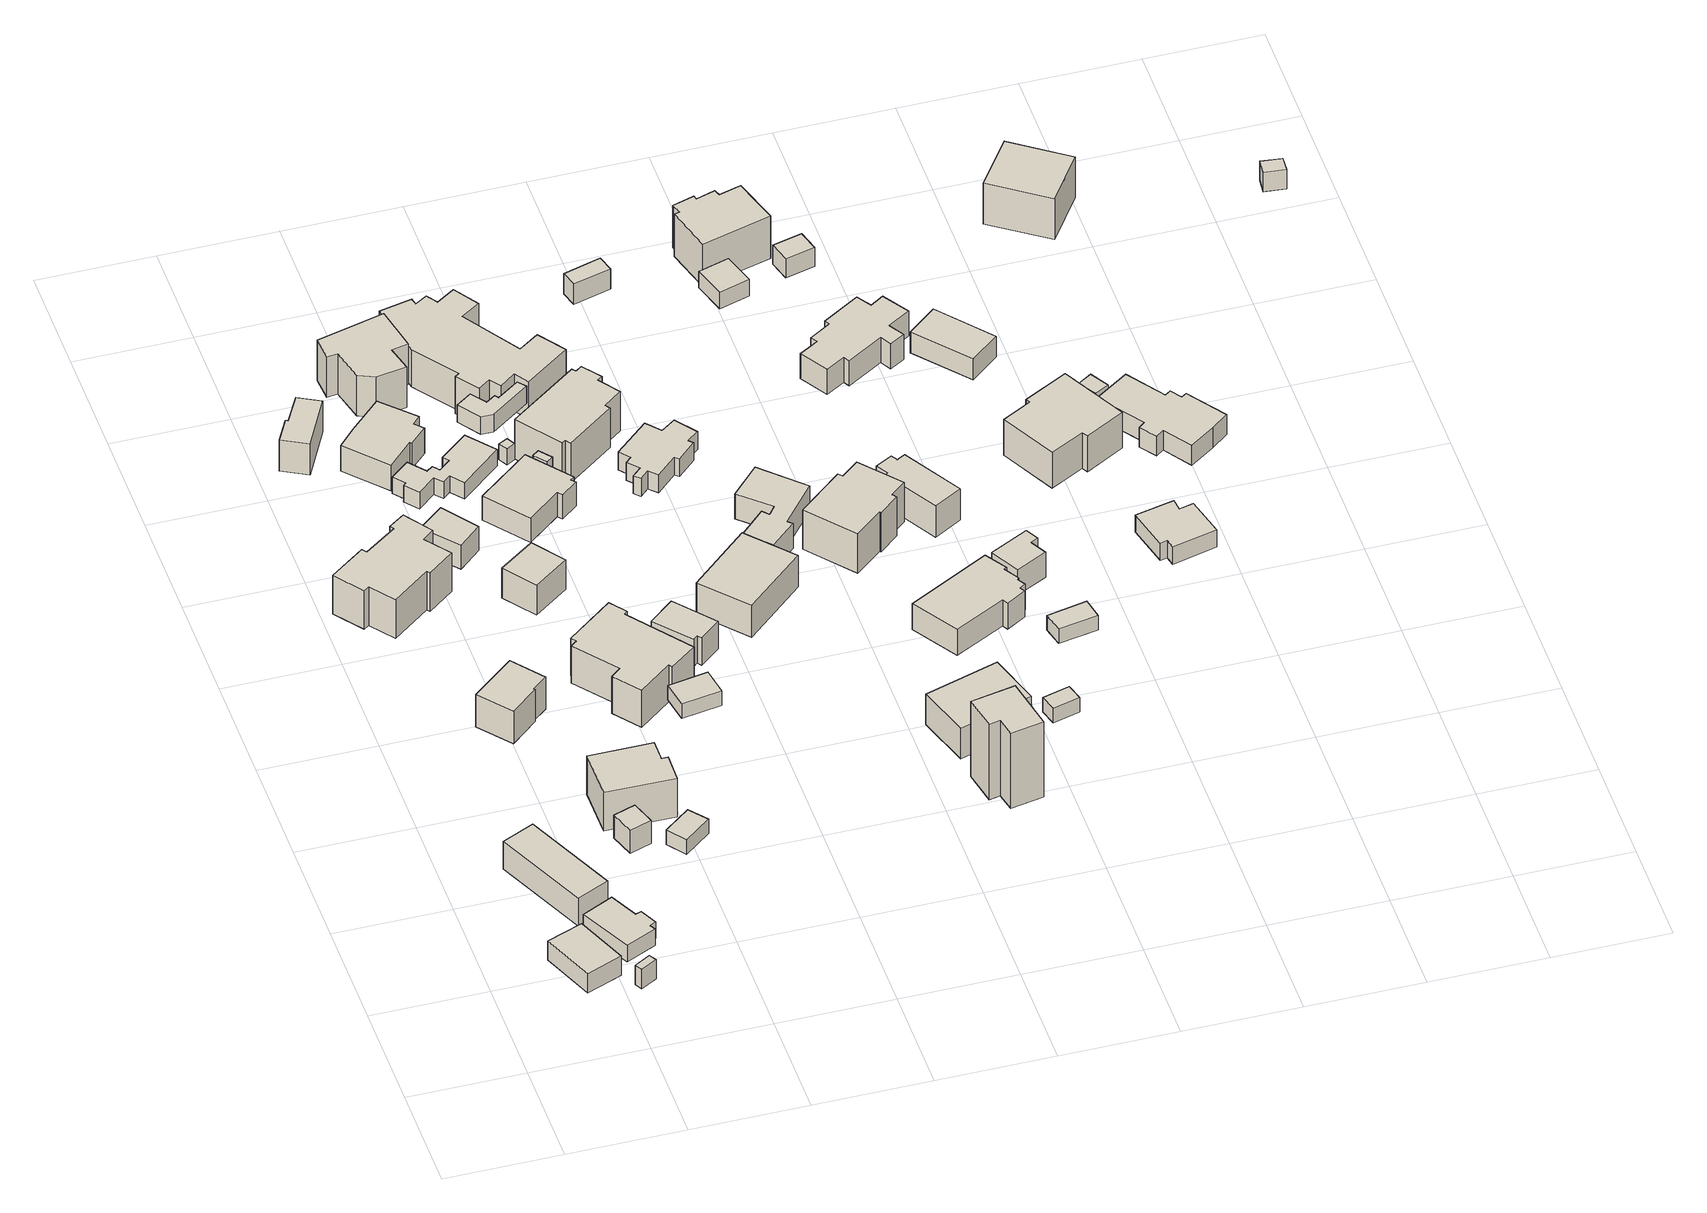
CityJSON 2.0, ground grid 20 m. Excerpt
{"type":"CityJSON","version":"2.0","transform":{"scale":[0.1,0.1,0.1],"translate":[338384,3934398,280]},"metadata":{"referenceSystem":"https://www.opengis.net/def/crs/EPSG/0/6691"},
"CityObjects":{
"building1":{"type":"Building","attributes":{"usage":"411","measuredHeight":9.8,"storeysAboveGround":1,"BuildingIDAttribute.prefecture":"14","BuildingIDAttribute.city":"14151","BuildingDetailAttribute.totalFloorArea":52.89,"BuildingDetailAttribute.buildingFootprintArea":52.89,"BuildingDetailAttribute.buildingStructureType":"601","BuildingDetailAttribute.buildingStructureOrgType":"1","BuildingDetailAttribute.orgUsage":"10","BuildingDetailAttribute.surveyYear":2015,"BuildingLandSlideRiskAttribute.description":"1","BuildingLandSlideRiskAttribute.areaType":"1"},"geometry":[{"type":"Solid","lod":"1","boundaries":[[[[0,1,2,3]],[[2,4,5,3]],[[1,6,4,2]],[[0,7,6,1]],[[3,5,7,0]],[[4,6,7,5]]]]}]},
"building2":{"type":"Building","attributes":{"measuredHeight":11.6,"BuildingIDAttribute.prefecture":"14","BuildingIDAttribute.city":"14151","BuildingDetailAttribute.surveyYear":2015,"BuildingLandSlideRiskAttribute.description":"1","BuildingLandSlideRiskAttribute.areaType":"1"},"geometry":[{"type":"Solid","lod":"1","boundaries":[[[[8,9,10,11]],[[10,12,13,11]],[[9,14,12,10]],[[8,15,14,9]],[[11,13,15,8]],[[12,14,15,13]]]]}]},
"building3":{"type":"Building","attributes":{"usage":"411","measuredHeight":7,"storeysAboveGround":1,"BuildingIDAttribute.prefecture":"14","BuildingIDAttribute.city":"14151","BuildingDetailAttribute.totalFloorArea":91.75,"BuildingDetailAttribute.buildingFootprintArea":91.75,"BuildingDetailAttribute.buildingStructureType":"601","BuildingDetailAttribute.buildingStructureOrgType":"1","BuildingDetailAttribute.orgUsage":"10","BuildingDetailAttribute.surveyYear":2015,"BuildingLandSlideRiskAttribute.description":"1","BuildingLandSlideRiskAttribute.areaType":"1"},"geometry":[{"type":"Solid","lod":"1","boundaries":[[[[16,17,18,19]],[[18,20,21,19]],[[17,22,20,18]],[[16,23,22,17]],[[19,21,23,16]],[[20,22,23,21]]]]}]},
"building4":{"type":"Building","attributes":{"usage":"411","measuredHeight":4.5,"storeysAboveGround":1,"BuildingIDAttribute.prefecture":"14","BuildingIDAttribute.city":"14151","BuildingDetailAttribute.totalFloorArea":53.56,"BuildingDetailAttribute.buildingFootprintArea":53.56,"BuildingDetailAttribute.buildingStructureType":"601","BuildingDetailAttribute.buildingStructureOrgType":"1","BuildingDetailAttribute.orgUsage":"10","BuildingDetailAttribute.surveyYear":2015,"BuildingLandSlideRiskAttribute.description":"1","BuildingLandSlideRiskAttribute.areaType":"1"},"geometry":[{"type":"Solid","lod":"1","boundaries":[[[[24,25,26,27,28,29,30,31]],[[30,32,33,31]],[[29,34,32,30]],[[28,35,34,29]],[[27,36,35,28]],[[26,37,36,27]],[[25,38,37,26]],[[24,39,38,25]],[[31,33,39,24]],[[32,34,35,36,37,38,39,33]]]]}]},
"building5":{"type":"Building","attributes":{"usage":"411","measuredHeight":5,"storeysAboveGround":2,"BuildingIDAttribute.prefecture":"14","BuildingIDAttribute.city":"14151","BuildingDetailAttribute.totalFloorArea":24.73,"BuildingDetailAttribute.buildingFootprintArea":12.37,"BuildingDetailAttribute.buildingStructureType":"601","BuildingDetailAttribute.buildingStructureOrgType":"1","BuildingDetailAttribute.orgUsage":"10","BuildingDetailAttribute.surveyYear":2015,"BuildingLandSlideRiskAttribute.description":"1","BuildingLandSlideRiskAttribute.areaType":"1"},"geometry":[{"type":"Solid","lod":"1","boundaries":[[[[40,41,42,43]],[[42,44,45,43]],[[41,46,44,42]],[[40,47,46,41]],[[43,45,47,40]],[[44,46,47,45]]]]}]},
"building6":{"type":"Building","attributes":{"usage":"411","measuredHeight":7.1,"storeysAboveGround":1,"BuildingIDAttribute.prefecture":"14","BuildingIDAttribute.city":"14151","BuildingDetailAttribute.totalFloorArea":52.88,"BuildingDetailAttribute.buildingFootprintArea":52.88,"BuildingDetailAttribute.buildingStructureType":"601","BuildingDetailAttribute.buildingStructureOrgType":"1","BuildingDetailAttribute.orgUsage":"10","BuildingDetailAttribute.surveyYear":2015,"BuildingLandSlideRiskAttribute.description":"1","BuildingLandSlideRiskAttribute.areaType":"1"},"geometry":[{"type":"Solid","lod":"1","boundaries":[[[[48,49,50,51,52,53]],[[52,54,55,53]],[[51,56,54,52]],[[50,57,56,51]],[[49,58,57,50]],[[48,59,58,49]],[[53,55,59,48]],[[54,56,57,58,59,55]]]]}]},
"building7":{"type":"Building","attributes":{"usage":"411","measuredHeight":8.8,"storeysAboveGround":2,"BuildingIDAttribute.prefecture":"14","BuildingIDAttribute.city":"14151","BuildingDetailAttribute.totalFloorArea":145.72,"BuildingDetailAttribute.buildingFootprintArea":72.86,"BuildingDetailAttribute.buildingStructureType":"601","BuildingDetailAttribute.buildingStructureOrgType":"1","BuildingDetailAttribute.orgUsage":"10","BuildingDetailAttribute.surveyYear":2015,"BuildingLandSlideRiskAttribute.description":"1","BuildingLandSlideRiskAttribute.areaType":"1"},"geometry":[{"type":"Solid","lod":"1","boundaries":[[[[60,61,62,63,64,65]],[[64,66,67,65]],[[63,68,66,64]],[[62,69,68,63]],[[61,70,69,62]],[[60,71,70,61]],[[65,67,71,60]],[[66,68,69,70,71,67]]]]}]},
"building8":{"type":"Building","attributes":{"usage":"411","measuredHeight":10.1,"storeysAboveGround":2,"BuildingIDAttribute.prefecture":"14","BuildingIDAttribute.city":"14151","BuildingDetailAttribute.totalFloorArea":248.59,"BuildingDetailAttribute.buildingFootprintArea":124.3,"BuildingDetailAttribute.buildingStructureType":"601","BuildingDetailAttribute.buildingStructureOrgType":"1","BuildingDetailAttribute.orgUsage":"10","BuildingDetailAttribute.surveyYear":2015,"BuildingLandSlideRiskAttribute.description":"1","BuildingLandSlideRiskAttribute.areaType":"1"},"geometry":[{"type":"Solid","lod":"1","boundaries":[[[[72,73,74,75,76,77,78,79,80,81,82,83,84,85]],[[84,86,87,85]],[[83,88,86,84]],[[82,89,88,83]],[[81,90,89,82]],[[80,91,90,81]],[[79,92,91,80]],[[78,93,92,79]],[[77,94,93,78]],[[76,95,94,77]],[[75,96,95,76]],[[74,97,96,75]],[[73,98,97,74]],[[72,99,98,73]],[[85,87,99,72]],[[86,88,89,90,91,92,93,94,95,96,97,98,99,87]]]]}]},
"building9":{"type":"Building","attributes":{"BuildingIDAttribute.prefecture":"14","BuildingIDAttribute.city":"14151","BuildingDetailAttribute.surveyYear":2015,"BuildingLandSlideRiskAttribute.description":"1","BuildingLandSlideRiskAttribute.areaType":"1"},"geometry":[{"type":"Solid","lod":"1","boundaries":[[[[100,101,102,103]],[[102,104,105,103]],[[101,106,104,102]],[[100,107,106,101]],[[103,105,107,100]],[[104,106,107,105]]]]}]},
"building10":{"type":"Building","attributes":{"usage":"411","measuredHeight":7.1,"storeysAboveGround":2,"BuildingIDAttribute.prefecture":"14","BuildingIDAttribute.city":"14151","BuildingDetailAttribute.totalFloorArea":79.26,"BuildingDetailAttribute.buildingFootprintArea":39.63,"BuildingDetailAttribute.buildingStructureType":"601","BuildingDetailAttribute.buildingStructureOrgType":"1","BuildingDetailAttribute.orgUsage":"10","BuildingDetailAttribute.surveyYear":2015,"BuildingRiverFloodingRiskAttribute.description":"4","BuildingRiverFloodingRiskAttribute.rankOrg":"1","BuildingRiverFloodingRiskAttribute.depth":0.336,"BuildingRiverFloodingRiskAttribute.adminType":"2","BuildingRiverFloodingRiskAttribute.scale":"2","BuildingLandSlideRiskAttribute.description":"1","BuildingLandSlideRiskAttribute.areaType":"1"},"geometry":[{"type":"Solid","lod":"1","boundaries":[[[[108,109,110,111,112,113]],[[112,114,115,113]],[[111,116,114,112]],[[110,117,116,111]],[[109,118,117,110]],[[108,119,118,109]],[[113,115,119,108]],[[114,116,117,118,119,115]]]]}]},
"building11":{"type":"Building","attributes":{"usage":"411","measuredHeight":5.6,"storeysAboveGround":1,"BuildingIDAttribute.prefecture":"14","BuildingIDAttribute.city":"14151","BuildingDetailAttribute.totalFloorArea":32.86,"BuildingDetailAttribute.buildingFootprintArea":32.86,"BuildingDetailAttribute.buildingStructureType":"601","BuildingDetailAttribute.buildingStructureOrgType":"1","BuildingDetailAttribute.orgUsage":"10","BuildingDetailAttribute.surveyYear":2015,"BuildingLandSlideRiskAttribute.description":"1","BuildingLandSlideRiskAttribute.areaType":"1"},"geometry":[{"type":"Solid","lod":"1","boundaries":[[[[120,121,122,123]],[[122,124,125,123]],[[121,126,124,122]],[[120,127,126,121]],[[123,125,127,120]],[[124,126,127,125]]]]}]},
"building12":{"type":"Building","attributes":{"usage":"411","measuredHeight":6.5,"storeysAboveGround":1,"BuildingIDAttribute.prefecture":"14","BuildingIDAttribute.city":"14151","BuildingDetailAttribute.totalFloorArea":87.37,"BuildingDetailAttribute.buildingFootprintArea":87.37,"BuildingDetailAttribute.buildingStructureType":"601","BuildingDetailAttribute.buildingStructureOrgType":"1","BuildingDetailAttribute.orgUsage":"10","BuildingDetailAttribute.surveyYear":2015,"BuildingLandSlideRiskAttribute.description":"1","BuildingLandSlideRiskAttribute.areaType":"1"},"geometry":[{"type":"Solid","lod":"1","boundaries":[[[[128,129,130,131,132,133,134,135,136]],[[135,137,138,136]],[[134,139,137,135]],[[133,140,139,134]],[[132,141,140,133]],[[131,142,141,132]],[[130,143,142,131]],[[129,144,143,130]],[[128,145,144,129]],[[136,138,145,128]],[[137,139,140,141,142,143,144,145,138]]]]}]},
"building13":{"type":"Building","attributes":{"usage":"411","measuredHeight":6.9,"storeysAboveGround":1,"BuildingIDAttribute.prefecture":"14","BuildingIDAttribute.city":"14151","BuildingDetailAttribute.totalFloorArea":47.45,"BuildingDetailAttribute.buildingFootprintArea":47.45,"BuildingDetailAttribute.buildingStructureType":"601","BuildingDetailAttribute.buildingStructureOrgType":"1","BuildingDetailAttribute.orgUsage":"10","BuildingDetailAttribute.surveyYear":2015,"BuildingLandSlideRiskAttribute.description":"1","BuildingLandSlideRiskAttribute.areaType":"1"},"geometry":[{"type":"Solid","lod":"1","boundaries":[[[[146,147,148,149]],[[148,150,151,149]],[[147,152,150,148]],[[146,153,152,147]],[[149,151,153,146]],[[150,152,153,151]]]]}]},
"building14":{"type":"Building","attributes":{"usage":"411","measuredHeight":10.5,"storeysAboveGround":2,"BuildingIDAttribute.prefecture":"14","BuildingIDAttribute.city":"14151","BuildingDetailAttribute.totalFloorArea":322.92,"BuildingDetailAttribute.buildingFootprintArea":161.46,"BuildingDetailAttribute.buildingStructureType":"601","BuildingDetailAttribute.buildingStructureOrgType":"1","BuildingDetailAttribute.orgUsage":"10","BuildingDetailAttribute.surveyYear":2015,"BuildingLandSlideRiskAttribute.description":"1","BuildingLandSlideRiskAttribute.areaType":"1"},"geometry":[{"type":"Solid","lod":"1","boundaries":[[[[154,155,156,157,158,159,160,161,162,163,164,165]],[[164,166,167,165]],[[163,168,166,164]],[[162,169,168,163]],[[161,170,169,162]],[[160,171,170,161]],[[159,172,171,160]],[[158,173,172,159]],[[157,174,173,158]],[[156,175,174,157]],[[155,176,175,156]],[[154,177,176,155]],[[165,167,177,154]],[[166,168,169,170,171,172,173,174,175,176,177,167]]]]}]},
"building15":{"type":"Building","attributes":{"usage":"411","measuredHeight":4,"storeysAboveGround":1,"BuildingIDAttribute.prefecture":"14","BuildingIDAttribute.city":"14151","BuildingDetailAttribute.totalFloorArea":69.91,"BuildingDetailAttribute.buildingFootprintArea":69.91,"BuildingDetailAttribute.buildingStructureType":"601","BuildingDetailAttribute.buildingStructureOrgType":"1","BuildingDetailAttribute.orgUsage":"10","BuildingDetailAttribute.surveyYear":2015,"BuildingLandSlideRiskAttribute.description":"1","BuildingLandSlideRiskAttribute.areaType":"1"},"geometry":[{"type":"Solid","lod":"1","boundaries":[[[[178,179,180,181,182,183,184,185,186,187,188,189,190,191,192,193]],[[192,194,195,193]],[[191,196,194,192]],[[190,197,196,191]],[[189,198,197,190]],[[188,199,198,189]],[[187,200,199,188]],[[186,201,200,187]],[[185,202,201,186]],[[184,203,202,185]],[[183,204,203,184]],[[182,205,204,183]],[[181,206,205,182]],[[180,207,206,181]],[[179,208,207,180]],[[178,209,208,179]],[[193,195,209,178]],[[194,196,197,198,199,200,201,202,203,204,205,206,207,208,209,195]]]]}]},
"building16":{"type":"Building","attributes":{"usage":"411","storeysAboveGround":1,"BuildingIDAttribute.prefecture":"14","BuildingIDAttribute.city":"14151","BuildingDetailAttribute.totalFloorArea":27.61,"BuildingDetailAttribute.buildingFootprintArea":27.61,"BuildingDetailAttribute.buildingStructureType":"601","BuildingDetailAttribute.buildingStructureOrgType":"1","BuildingDetailAttribute.orgUsage":"10","BuildingDetailAttribute.surveyYear":2015,"BuildingLandSlideRiskAttribute.description":"1","BuildingLandSlideRiskAttribute.areaType":"1"},"geometry":[{"type":"Solid","lod":"1","boundaries":[[[[210,211,212,213]],[[212,214,215,213]],[[211,216,214,212]],[[210,217,216,211]],[[213,215,217,210]],[[214,216,217,215]]]]}]},
"building17":{"type":"Building","attributes":{"usage":"441","measuredHeight":10.2,"storeysAboveGround":2,"BuildingIDAttribute.prefecture":"14","BuildingIDAttribute.city":"14151","BuildingDetailAttribute.totalFloorArea":175.75,"BuildingDetailAttribute.buildingFootprintArea":87.88,"BuildingDetailAttribute.buildingStructureType":"610","BuildingDetailAttribute.buildingStructureOrgType":"2","BuildingDetailAttribute.orgUsage":"180","BuildingDetailAttribute.surveyYear":2015,"BuildingLandSlideRiskAttribute.description":"1","BuildingLandSlideRiskAttribute.areaType":"1"},"geometry":[{"type":"Solid","lod":"1","boundaries":[[[[218,219,220,221,222,223,224,225,226]],[[225,227,228,226]],[[224,229,227,225]],[[223,230,229,224]],[[222,231,230,223]],[[221,232,231,222]],[[220,233,232,221]],[[219,234,233,220]],[[218,235,234,219]],[[226,228,235,218]],[[227,229,230,231,232,233,234,235,228]]]]}]},
"building18":{"type":"Building","attributes":{"usage":"411","measuredHeight":6.5,"storeysAboveGround":1,"BuildingIDAttribute.prefecture":"14","BuildingIDAttribute.city":"14151","BuildingDetailAttribute.totalFloorArea":39.22,"BuildingDetailAttribute.buildingFootprintArea":39.22,"BuildingDetailAttribute.buildingStructureType":"601","BuildingDetailAttribute.buildingStructureOrgType":"1","BuildingDetailAttribute.orgUsage":"10","BuildingDetailAttribute.surveyYear":2015,"BuildingLandSlideRiskAttribute.description":"1","BuildingLandSlideRiskAttribute.areaType":"1"},"geometry":[{"type":"Solid","lod":"1","boundaries":[[[[236,237,238,239,240,241]],[[240,242,243,241]],[[239,244,242,240]],[[238,245,244,239]],[[237,246,245,238]],[[236,247,246,237]],[[241,243,247,236]],[[242,244,245,246,247,243]]]]}]},
"building19":{"type":"Building","attributes":{"usage":"411","measuredHeight":6,"storeysAboveGround":1,"BuildingIDAttribute.prefecture":"14","BuildingIDAttribute.city":"14151","BuildingDetailAttribute.totalFloorArea":94.59,"BuildingDetailAttribute.buildingFootprintArea":94.59,"BuildingDetailAttribute.buildingStructureType":"601","BuildingDetailAttribute.buildingStructureOrgType":"1","BuildingDetailAttribute.orgUsage":"10","BuildingDetailAttribute.surveyYear":2015,"BuildingLandSlideRiskAttribute.description":"1","BuildingLandSlideRiskAttribute.areaType":"1"},"geometry":[{"type":"Solid","lod":"1","boundaries":[[[[248,249,250,251,252,253,254,255]],[[254,256,257,255]],[[253,258,256,254]],[[252,259,258,253]],[[251,260,259,252]],[[250,261,260,251]],[[249,262,261,250]],[[248,263,262,249]],[[255,257,263,248]],[[256,258,259,260,261,262,263,257]]]]}]},
"building20":{"type":"Building","attributes":{"measuredHeight":3.9,"BuildingIDAttribute.prefecture":"14","BuildingIDAttribute.city":"14151","BuildingDetailAttribute.surveyYear":2015,"BuildingLandSlideRiskAttribute.description":"1","BuildingLandSlideRiskAttribute.areaType":"1"},"geometry":[{"type":"Solid","lod":"1","boundaries":[[[[264,265,266,267]],[[266,268,269,267]],[[265,270,268,266]],[[264,271,270,265]],[[267,269,271,264]],[[268,270,271,269]]]]}]},
"building21":{"type":"Building","attributes":{"measuredHeight":4.4,"BuildingIDAttribute.prefecture":"14","BuildingIDAttribute.city":"14151","BuildingDetailAttribute.surveyYear":2015,"BuildingLandSlideRiskAttribute.description":"1","BuildingLandSlideRiskAttribute.areaType":"1"},"geometry":[{"type":"Solid","lod":"1","boundaries":[[[[272,273,274,275]],[[274,276,277,275]],[[273,278,276,274]],[[272,279,278,273]],[[275,277,279,272]],[[276,278,279,277]]]]}]},
"building22":{"type":"Building","attributes":{"measuredHeight":3.8,"BuildingIDAttribute.prefecture":"14","BuildingIDAttribute.city":"14151","BuildingDetailAttribute.surveyYear":2015,"BuildingLandSlideRiskAttribute.description":"1","BuildingLandSlideRiskAttribute.areaType":"1"},"geometry":[{"type":"Solid","lod":"1","boundaries":[[[[280,281,282,283,284,285,286,287,288]],[[287,289,290,288]],[[286,291,289,287]],[[285,292,291,286]],[[284,293,292,285]],[[283,294,293,284]],[[282,295,294,283]],[[281,296,295,282]],[[280,297,296,281]],[[288,290,297,280]],[[289,291,292,293,294,295,296,297,290]]]]}]},
"building23":{"type":"Building","attributes":{"measuredHeight":9.4,"BuildingIDAttribute.prefecture":"14","BuildingIDAttribute.city":"14151","BuildingDetailAttribute.surveyYear":2015,"BuildingRiverFloodingRiskAttribute.description":"4","BuildingRiverFloodingRiskAttribute.rankOrg":"2","BuildingRiverFloodingRiskAttribute.depth":2.47,"BuildingRiverFloodingRiskAttribute.adminType":"2","BuildingRiverFloodingRiskAttribute.scale":"2","BuildingRiverFloodingRiskAttribute.duration":4.03,"BuildingLandSlideRiskAttribute.description":"1","BuildingLandSlideRiskAttribute.areaType":"1"},"geometry":[{"type":"Solid","lod":"1","boundaries":[[[[298,299,300,301,302,303,304,305,306,307,308,309,310,311,312,313,314,315,316]],[[315,317,318,316]],[[314,319,317,315]],[[313,320,319,314]],[[312,321,320,313]],[[311,322,321,312]],[[310,323,322,311]],[[309,324,323,310]],[[308,325,324,309]],[[307,326,325,308]],[[306,327,326,307]],[[305,328,327,306]],[[304,329,328,305]],[[303,330,329,304]],[[302,331,330,303]],[[301,332,331,302]],[[300,333,332,301]],[[299,334,333,300]],[[298,335,334,299]],[[316,318,335,298]],[[317,319,320,321,322,323,324,325,326,327,328,329,330,331,332,333,334,335,318]]]]}]},
"building24":{"type":"Building","attributes":{"usage":"411","measuredHeight":9.1,"storeysAboveGround":1,"BuildingIDAttribute.prefecture":"14","BuildingIDAttribute.city":"14151","BuildingDetailAttribute.totalFloorArea":112.43,"BuildingDetailAttribute.buildingFootprintArea":112.43,"BuildingDetailAttribute.buildingStructureType":"601","BuildingDetailAttribute.buildingStructureOrgType":"1","BuildingDetailAttribute.orgUsage":"10","BuildingDetailAttribute.surveyYear":2015,"BuildingLandSlideRiskAttribute.description":"1","BuildingLandSlideRiskAttribute.areaType":"1"},"geometry":[{"type":"Solid","lod":"1","boundaries":[[[[336,337,338,339]],[[338,340,341,339]],[[337,342,340,338]],[[336,343,342,337]],[[339,341,343,336]],[[340,342,343,341]]]]}]},
"building25":{"type":"Building","attributes":{"usage":"411","measuredHeight":10.1,"storeysAboveGround":2,"BuildingIDAttribute.prefecture":"14","BuildingIDAttribute.city":"14151","BuildingDetailAttribute.totalFloorArea":218.05,"BuildingDetailAttribute.buildingFootprintArea":109.03,"BuildingDetailAttribute.buildingStructureType":"601","BuildingDetailAttribute.buildingStructureOrgType":"1","BuildingDetailAttribute.orgUsage":"10","BuildingDetailAttribute.surveyYear":2015,"BuildingLandSlideRiskAttribute.description":"1","BuildingLandSlideRiskAttribute.areaType":"1"},"geometry":[{"type":"Solid","lod":"1","boundaries":[[[[344,345,346,347,348,349,350,351,352,353,354,355]],[[354,356,357,355]],[[353,358,356,354]],[[352,359,358,353]],[[351,360,359,352]],[[350,361,360,351]],[[349,362,361,350]],[[348,363,362,349]],[[347,364,363,348]],[[346,365,364,347]],[[345,366,365,346]],[[344,367,366,345]],[[355,357,367,344]],[[356,358,359,360,361,362,363,364,365,366,367,357]]]]}]},
"building26":{"type":"Building","attributes":{"measuredHeight":18.2,"BuildingIDAttribute.prefecture":"14","BuildingIDAttribute.city":"14151","BuildingDetailAttribute.surveyYear":2015},"geometry":[{"type":"Solid","lod":"1","boundaries":[[[[368,369,370,371,372,373]],[[372,374,375,373]],[[371,376,374,372]],[[370,377,376,371]],[[369,378,377,370]],[[368,379,378,369]],[[373,375,379,368]],[[374,376,377,378,379,375]]]]}]},
"building27":{"type":"Building","attributes":{"usage":"411","measuredHeight":5,"storeysAboveGround":1,"BuildingIDAttribute.prefecture":"14","BuildingIDAttribute.city":"14151","BuildingDetailAttribute.totalFloorArea":73.56,"BuildingDetailAttribute.buildingFootprintArea":73.56,"BuildingDetailAttribute.buildingStructureType":"601","BuildingDetailAttribute.buildingStructureOrgType":"1","BuildingDetailAttribute.orgUsage":"10","BuildingDetailAttribute.surveyYear":2015,"BuildingLandSlideRiskAttribute.description":"1","BuildingLandSlideRiskAttribute.areaType":"1"},"geometry":[{"type":"Solid","lod":"1","boundaries":[[[[380,381,382,383,384,385,386,387,388,389,390,391,392,393,394,395]],[[394,396,397,395]],[[393,398,396,394]],[[392,399,398,393]],[[391,400,399,392]],[[390,401,400,391]],[[389,402,401,390]],[[388,403,402,389]],[[387,404,403,388]],[[386,405,404,387]],[[385,406,405,386]],[[384,407,406,385]],[[383,408,407,384]],[[382,409,408,383]],[[381,410,409,382]],[[380,411,410,381]],[[395,397,411,380]],[[396,398,399,400,401,402,403,404,405,406,407,408,409,410,411,397]]]]}]},
"building28":{"type":"Building","attributes":{"usage":"411","measuredHeight":7.2,"storeysAboveGround":1,"BuildingIDAttribute.prefecture":"14","BuildingIDAttribute.city":"14151","BuildingDetailAttribute.totalFloorArea":111.8,"BuildingDetailAttribute.buildingFootprintArea":111.8,"BuildingDetailAttribute.buildingStructureType":"601","BuildingDetailAttribute.buildingStructureOrgType":"1","BuildingDetailAttribute.orgUsage":"10","BuildingDetailAttribute.surveyYear":2015,"BuildingLandSlideRiskAttribute.description":"1","BuildingLandSlideRiskAttribute.areaType":"1"},"geometry":[{"type":"Solid","lod":"1","boundaries":[[[[412,413,414,415,416,417,418,419]],[[418,420,421,419]],[[417,422,420,418]],[[416,423,422,417]],[[415,424,423,416]],[[414,425,424,415]],[[413,426,425,414]],[[412,427,426,413]],[[419,421,427,412]],[[420,422,423,424,425,426,427,421]]]]}]},
"building29":{"type":"Building","attributes":{"usage":"411","measuredHeight":5.9,"storeysAboveGround":1,"BuildingIDAttribute.prefecture":"14","BuildingIDAttribute.city":"14151","BuildingDetailAttribute.totalFloorArea":89.92,"BuildingDetailAttribute.buildingFootprintArea":89.92,"BuildingDetailAttribute.buildingStructureType":"601","BuildingDetailAttribute.buildingStructureOrgType":"1","BuildingDetailAttribute.orgUsage":"10","BuildingDetailAttribute.surveyYear":2015,"BuildingLandSlideRiskAttribute.description":"1","BuildingLandSlideRiskAttribute.areaType":"1"},"geometry":[{"type":"Solid","lod":"1","boundaries":[[[[428,429,430,431,432,433,434,435,436,437]],[[436,438,439,437]],[[435,440,438,436]],[[434,441,440,435]],[[433,442,441,434]],[[432,443,442,433]],[[431,444,443,432]],[[430,445,444,431]],[[429,446,445,430]],[[428,447,446,429]],[[437,439,447,428]],[[438,440,441,442,443,444,445,446,447,439]]]]}]},
"building30":{"type":"Building","attributes":{"BuildingIDAttribute.prefecture":"14","BuildingIDAttribute.city":"14151","BuildingDetailAttribute.surveyYear":2015},"geometry":[{"type":"Solid","lod":"1","boundaries":[[[[448,449,450,451]],[[450,452,453,451]],[[449,454,452,450]],[[448,455,454,449]],[[451,453,455,448]],[[452,454,455,453]]]]}]},
"building31":{"type":"Building","attributes":{"usage":"411","measuredHeight":10.3,"storeysAboveGround":2,"BuildingIDAttribute.prefecture":"14","BuildingIDAttribute.city":"14151","BuildingDetailAttribute.totalFloorArea":236.61,"BuildingDetailAttribute.buildingFootprintArea":118.3,"BuildingDetailAttribute.buildingStructureType":"601","BuildingDetailAttribute.buildingStructureOrgType":"1","BuildingDetailAttribute.orgUsage":"10","BuildingDetailAttribute.surveyYear":2015,"BuildingLandSlideRiskAttribute.description":"1","BuildingLandSlideRiskAttribute.areaType":"1"},"geometry":[{"type":"Solid","lod":"1","boundaries":[[[[456,457,458,459,460,461,462,463,464,465]],[[464,466,467,465]],[[463,468,466,464]],[[462,469,468,463]],[[461,470,469,462]],[[460,471,470,461]],[[459,472,471,460]],[[458,473,472,459]],[[457,474,473,458]],[[456,475,474,457]],[[465,467,475,456]],[[466,468,469,470,471,472,473,474,475,467]]]]}]},
"building32":{"type":"Building","attributes":{"usage":"411","measuredHeight":6.6,"storeysAboveGround":1,"BuildingIDAttribute.prefecture":"14","BuildingIDAttribute.city":"14151","BuildingDetailAttribute.totalFloorArea":119.86,"BuildingDetailAttribute.buildingFootprintArea":119.86,"BuildingDetailAttribute.buildingStructureType":"601","BuildingDetailAttribute.buildingStructureOrgType":"1","BuildingDetailAttribute.orgUsage":"10","BuildingDetailAttribute.surveyYear":2015,"BuildingLandSlideRiskAttribute.description":"1","BuildingLandSlideRiskAttribute.areaType":"1"},"geometry":[{"type":"Solid","lod":"1","boundaries":[[[[476,477,478,479,480,481,482,483,484,485,486,487]],[[486,488,489,487]],[[485,490,488,486]],[[484,491,490,485]],[[483,492,491,484]],[[482,493,492,483]],[[481,494,493,482]],[[480,495,494,481]],[[479,496,495,480]],[[478,497,496,479]],[[477,498,497,478]],[[476,499,498,477]],[[487,489,499,476]],[[488,490,491,492,493,494,495,496,497,498,499,489]]]]}]},
"building33":{"type":"Building","attributes":{"measuredHeight":4.6,"BuildingIDAttribute.prefecture":"14","BuildingIDAttribute.city":"14151","BuildingDetailAttribute.surveyYear":2015,"BuildingRiverFloodingRiskAttribute.description":"4","BuildingRiverFloodingRiskAttribute.rankOrg":"2","BuildingRiverFloodingRiskAttribute.depth":1.3,"BuildingRiverFloodingRiskAttribute.adminType":"2","BuildingRiverFloodingRiskAttribute.scale":"1","BuildingRiverFloodingRiskAttribute.duration":1.43,"BuildingLandSlideRiskAttribute.description":"1","BuildingLandSlideRiskAttribute.areaType":"1"},"geometry":[{"type":"Solid","lod":"1","boundaries":[[[[500,501,502,503]],[[502,504,505,503]],[[501,506,504,502]],[[500,507,506,501]],[[503,505,507,500]],[[504,506,507,505]]]]}]},
"building34":{"type":"Building","attributes":{"usage":"411","measuredHeight":7.3,"storeysAboveGround":1,"BuildingIDAttribute.prefecture":"14","BuildingIDAttribute.city":"14151","BuildingDetailAttribute.totalFloorArea":58.62,"BuildingDetailAttribute.buildingFootprintArea":58.62,"BuildingDetailAttribute.buildingStructureType":"601","BuildingDetailAttribute.buildingStructureOrgType":"1","BuildingDetailAttribute.orgUsage":"10","BuildingDetailAttribute.surveyYear":2015,"BuildingLandSlideRiskAttribute.description":"1","BuildingLandSlideRiskAttribute.areaType":"1"},"geometry":[{"type":"Solid","lod":"1","boundaries":[[[[508,509,510,511,512,513,514,515]],[[514,516,517,515]],[[513,518,516,514]],[[512,519,518,513]],[[511,520,519,512]],[[510,521,520,511]],[[509,522,521,510]],[[508,523,522,509]],[[515,517,523,508]],[[516,518,519,520,521,522,523,517]]]]}]},
"building35":{"type":"Building","attributes":{"BuildingIDAttribute.prefecture":"14","BuildingIDAttribute.city":"14151","BuildingDetailAttribute.surveyYear":2015,"BuildingLandSlideRiskAttribute.description":"1","BuildingLandSlideRiskAttribute.areaType":"1"},"geometry":[{"type":"Solid","lod":"1","boundaries":[[[[524,525,526,527]],[[526,528,529,527]],[[525,530,528,526]],[[524,531,530,525]],[[527,529,531,524]],[[528,530,531,529]]]]}]},
"building36":{"type":"Building","attributes":{"usage":"411","measuredHeight":6.3,"storeysAboveGround":1,"BuildingIDAttribute.prefecture":"14","BuildingIDAttribute.city":"14151","BuildingDetailAttribute.totalFloorArea":30.27,"BuildingDetailAttribute.buildingFootprintArea":30.27,"BuildingDetailAttribute.buildingStructureType":"601","BuildingDetailAttribute.buildingStructureOrgType":"1","BuildingDetailAttribute.orgUsage":"10","BuildingDetailAttribute.surveyYear":2015,"BuildingLandSlideRiskAttribute.description":"1","BuildingLandSlideRiskAttribute.areaType":"1"},"geometry":[{"type":"Solid","lod":"1","boundaries":[[[[532,533,534,535,536,537]],[[536,538,539,537]],[[535,540,538,536]],[[534,541,540,535]],[[533,542,541,534]],[[532,543,542,533]],[[537,539,543,532]],[[538,540,541,542,543,539]]]]}]},
"building37":{"type":"Building","attributes":{"usage":"411","measuredHeight":4.1,"storeysAboveGround":1,"BuildingIDAttribute.prefecture":"14","BuildingIDAttribute.city":"14151","BuildingDetailAttribute.totalFloorArea":27.99,"BuildingDetailAttribute.buildingFootprintArea":27.99,"BuildingDetailAttribute.buildingStructureType":"601","BuildingDetailAttribute.buildingStructureOrgType":"1","BuildingDetailAttribute.orgUsage":"10","BuildingDetailAttribute.surveyYear":2015,"BuildingRiverFloodingRiskAttribute.description":"4","BuildingRiverFloodingRiskAttribute.rankOrg":"2","BuildingRiverFloodingRiskAttribute.depth":1.11,"BuildingRiverFloodingRiskAttribute.adminType":"2","BuildingRiverFloodingRiskAttribute.scale":"1","BuildingRiverFloodingRiskAttribute.duration":0.85,"BuildingLandSlideRiskAttribute.description":"1","BuildingLandSlideRiskAttribute.areaType":"1"},"geometry":[{"type":"Solid","lod":"1","boundaries":[[[[544,545,546,547]],[[546,548,549,547]],[[545,550,548,546]],[[544,551,550,545]],[[547,549,551,544]],[[548,550,551,549]]]]}]},
"building38":{"type":"Building","attributes":{"usage":"411","measuredHeight":8,"storeysAboveGround":2,"BuildingIDAttribute.prefecture":"14","BuildingIDAttribute.city":"14151","BuildingDetailAttribute.totalFloorArea":203.75,"BuildingDetailAttribute.buildingFootprintArea":101.88,"BuildingDetailAttribute.buildingStructureType":"601","BuildingDetailAttribute.buildingStructureOrgType":"1","BuildingDetailAttribute.orgUsage":"10","BuildingDetailAttribute.surveyYear":2015,"BuildingLandSlideRiskAttribute.description":"1","BuildingLandSlideRiskAttribute.areaType":"1"},"geometry":[{"type":"Solid","lod":"1","boundaries":[[[[552,553,554,555,556,557,558,559,560,561,562,563,564,565,566,567]],[[566,568,569,567]],[[565,570,568,566]],[[564,571,570,565]],[[563,572,571,564]],[[562,573,572,563]],[[561,574,573,562]],[[560,575,574,561]],[[559,576,575,560]],[[558,577,576,559]],[[557,578,577,558]],[[556,579,578,557]],[[555,580,579,556]],[[554,581,580,555]],[[553,582,581,554]],[[552,583,582,553]],[[567,569,583,552]],[[568,570,571,572,573,574,575,576,577,578,579,580,581,582,583,569]]]]}]},
"building39":{"type":"Building","attributes":{"usage":"411","measuredHeight":9.8,"storeysAboveGround":2,"BuildingIDAttribute.prefecture":"14","BuildingIDAttribute.city":"14151","BuildingDetailAttribute.totalFloorArea":161.07,"BuildingDetailAttribute.buildingFootprintArea":80.53,"BuildingDetailAttribute.buildingStructureType":"601","BuildingDetailAttribute.buildingStructureOrgType":"1","BuildingDetailAttribute.orgUsage":"10","BuildingDetailAttribute.surveyYear":2015,"BuildingRiverFloodingRiskAttribute.description":"4","BuildingRiverFloodingRiskAttribute.rankOrg":"2","BuildingRiverFloodingRiskAttribute.depth":1.22,"BuildingRiverFloodingRiskAttribute.adminType":"2","BuildingRiverFloodingRiskAttribute.scale":"1","BuildingRiverFloodingRiskAttribute.duration":0.85,"BuildingLandSlideRiskAttribute.description":"1","BuildingLandSlideRiskAttribute.areaType":"1"},"geometry":[{"type":"Solid","lod":"1","boundaries":[[[[584,585,586,587,588,589,590,591,592,593]],[[592,594,595,593]],[[591,596,594,592]],[[590,597,596,591]],[[589,598,597,590]],[[588,599,598,589]],[[587,600,599,588]],[[586,601,600,587]],[[585,602,601,586]],[[584,603,602,585]],[[593,595,603,584]],[[594,596,597,598,599,600,601,602,603,595]]]]}]},
"building40":{"type":"Building","attributes":{"measuredHeight":5.6,"BuildingIDAttribute.prefecture":"14","BuildingIDAttribute.city":"14151","BuildingDetailAttribute.surveyYear":2015,"BuildingRiverFloodingRiskAttribute.description":"4","BuildingRiverFloodingRiskAttribute.rankOrg":"1","BuildingRiverFloodingRiskAttribute.depth":0.115,"BuildingRiverFloodingRiskAttribute.adminType":"2","BuildingRiverFloodingRiskAttribute.scale":"1","BuildingRiverFloodingRiskAttribute.duration":0.817,"BuildingLandSlideRiskAttribute.description":"1","BuildingLandSlideRiskAttribute.areaType":"1"},"geometry":[{"type":"Solid","lod":"1","boundaries":[[[[604,605,606,607]],[[606,608,609,607]],[[605,610,608,606]],[[604,611,610,605]],[[607,609,611,604]],[[608,610,611,609]]]]}]},
"building41":{"type":"Building","attributes":{"usage":"411","measuredHeight":5,"storeysAboveGround":1,"BuildingIDAttribute.prefecture":"14","BuildingIDAttribute.city":"14151","BuildingDetailAttribute.totalFloorArea":60.52,"BuildingDetailAttribute.buildingFootprintArea":60.52,"BuildingDetailAttribute.buildingStructureType":"601","BuildingDetailAttribute.buildingStructureOrgType":"1","BuildingDetailAttribute.orgUsage":"10","BuildingDetailAttribute.surveyYear":2015,"BuildingLandSlideRiskAttribute.description":"1","BuildingLandSlideRiskAttribute.areaType":"1"},"geometry":[{"type":"Solid","lod":"1","boundaries":[[[[612,613,614,615]],[[614,616,617,615]],[[613,618,616,614]],[[612,619,618,613]],[[615,617,619,612]],[[616,618,619,617]]]]}]},
"building42":{"type":"Building","attributes":{"usage":"411","measuredHeight":11.3,"storeysAboveGround":2,"BuildingIDAttribute.prefecture":"14","BuildingIDAttribute.city":"14151","BuildingDetailAttribute.totalFloorArea":240.88,"BuildingDetailAttribute.buildingFootprintArea":120.44,"BuildingDetailAttribute.buildingStructureType":"601","BuildingDetailAttribute.buildingStructureOrgType":"1","BuildingDetailAttribute.orgUsage":"10","BuildingDetailAttribute.surveyYear":2015,"BuildingLandSlideRiskAttribute.description":"1","BuildingLandSlideRiskAttribute.areaType":"1"},"geometry":[{"type":"Solid","lod":"1","boundaries":[[[[620,621,622,623,624,625,626,627]],[[626,628,629,627]],[[625,630,628,626]],[[624,631,630,625]],[[623,632,631,624]],[[622,633,632,623]],[[621,634,633,622]],[[620,635,634,621]],[[627,629,635,620]],[[628,630,631,632,633,634,635,629]]]]}]},
"building43":{"type":"Building","attributes":{"usage":"411","measuredHeight":4.2,"storeysAboveGround":1,"BuildingIDAttribute.prefecture":"14","BuildingIDAttribute.city":"14151","BuildingDetailAttribute.totalFloorArea":65.65,"BuildingDetailAttribute.buildingFootprintArea":65.65,"BuildingDetailAttribute.buildingStructureType":"610","BuildingDetailAttribute.buildingStructureOrgType":"2","BuildingDetailAttribute.orgUsage":"10","BuildingDetailAttribute.surveyYear":2015,"BuildingLandSlideRiskAttribute.description":"1","BuildingLandSlideRiskAttribute.areaType":"1"},"geometry":[{"type":"Solid","lod":"1","boundaries":[[[[636,637,638,639,640,641,642,643]],[[642,644,645,643]],[[641,646,644,642]],[[640,647,646,641]],[[639,648,647,640]],[[638,649,648,639]],[[637,650,649,638]],[[636,651,650,637]],[[643,645,651,636]],[[644,646,647,648,649,650,651,645]]]]}]},
"building44":{"type":"Building","attributes":{"usage":"411","storeysAboveGround":1,"BuildingIDAttribute.prefecture":"14","BuildingIDAttribute.city":"14151","BuildingDetailAttribute.totalFloorArea":8.27,"BuildingDetailAttribute.buildingFootprintArea":8.27,"BuildingDetailAttribute.buildingStructureType":"601","BuildingDetailAttribute.buildingStructureOrgType":"1","BuildingDetailAttribute.orgUsage":"10","BuildingDetailAttribute.surveyYear":2015},"geometry":[{"type":"Solid","lod":"1","boundaries":[[[[652,653,654,655]],[[654,656,657,655]],[[653,658,656,654]],[[652,659,658,653]],[[655,657,659,652]],[[656,658,659,657]]]]}]},
"building45":{"type":"Building","attributes":{"usage":"411","measuredHeight":5.3,"storeysAboveGround":1,"BuildingIDAttribute.prefecture":"14","BuildingIDAttribute.city":"14151","BuildingDetailAttribute.totalFloorArea":130.9,"BuildingDetailAttribute.buildingFootprintArea":130.9,"BuildingDetailAttribute.buildingStructureType":"601","BuildingDetailAttribute.buildingStructureOrgType":"1","BuildingDetailAttribute.orgUsage":"10","BuildingDetailAttribute.surveyYear":2015,"BuildingLandSlideRiskAttribute.description":"1","BuildingLandSlideRiskAttribute.areaType":"1"},"geometry":[{"type":"Solid","lod":"1","boundaries":[[[[660,661,662,663,664,665,666,667,668,669,670,671,672]],[[671,673,674,672]],[[670,675,673,671]],[[669,676,675,670]],[[668,677,676,669]],[[667,678,677,668]],[[666,679,678,667]],[[665,680,679,666]],[[664,681,680,665]],[[663,682,681,664]],[[662,683,682,663]],[[661,684,683,662]],[[660,685,684,661]],[[672,674,685,660]],[[673,675,676,677,678,679,680,681,682,683,684,685,674]]]]}]},
"building46":{"type":"Building","attributes":{"usage":"411","measuredHeight":9.4,"storeysAboveGround":2,"BuildingIDAttribute.prefecture":"14","BuildingIDAttribute.city":"14151","BuildingDetailAttribute.totalFloorArea":245.37,"BuildingDetailAttribute.buildingFootprintArea":122.69,"BuildingDetailAttribute.buildingStructureType":"601","BuildingDetailAttribute.buildingStructureOrgType":"1","BuildingDetailAttribute.orgUsage":"10","BuildingDetailAttribute.surveyYear":2015,"BuildingRiverFloodingRiskAttribute.description":"4","BuildingRiverFloodingRiskAttribute.rankOrg":"1","BuildingRiverFloodingRiskAttribute.depth":0.192,"BuildingRiverFloodingRiskAttribute.adminType":"2","BuildingRiverFloodingRiskAttribute.scale":"1","BuildingRiverFloodingRiskAttribute.duration":0.733,"BuildingLandSlideRiskAttribute.description":"1","BuildingLandSlideRiskAttribute.areaType":"1"},"geometry":[{"type":"Solid","lod":"1","boundaries":[[[[686,687,688,689]],[[688,690,691,689]],[[687,692,690,688]],[[686,693,692,687]],[[689,691,693,686]],[[690,692,693,691]]]]}]},
"building47":{"type":"Building","attributes":{"measuredHeight":6,"BuildingIDAttribute.prefecture":"14","BuildingIDAttribute.city":"14151","BuildingDetailAttribute.surveyYear":2015,"BuildingLandSlideRiskAttribute.description":"1","BuildingLandSlideRiskAttribute.areaType":"1"},"geometry":[{"type":"Solid","lod":"1","boundaries":[[[[694,695,696,697]],[[696,698,699,697]],[[695,700,698,696]],[[694,701,700,695]],[[697,699,701,694]],[[698,700,701,699]]]]}]}
},
"vertices":[
[102,16,130],[65,108,130],[127,132,130],[164,41,130],[127,132,170],[164,41,170],[65,108,170],[102,16,170],
[213,16,131],[185,0,131],[178,13,131],[206,29,131],[178,13,171],[206,29,171],[185,0,171],[213,16,171],
[134,174,127],[61,336,127],[117,362,127],[190,200,127],[117,362,184],[190,200,184],[61,336,184],[134,174,184],
[216,136,129],[226,140,129],[241,109,129],[230,104,129],[235,94,129],[182,69,129],[138,159,129],[192,185,129],[138,159,163],[192,185,163],[182,69,163],[235,94,163],[230,104,163],[241,109,163],[226,140,163],[216,136,163],
[259,307,133],[245,349,133],[283,362,133],[297,320,133],[283,362,181],[297,320,181],[245,349,181],[259,307,181],
[244,714,91],[218,693,91],[220,691,91],[173,651,91],[128,706,91],[202,767,91],[128,706,158],[202,767,158],[173,651,158],[220,691,158],[218,693,158],[244,714,158],
[353,367,134],[234,368,134],[234,458,134],[343,458,134],[343,419,134],[354,419,134],[343,419,214],[354,419,214],[343,458,214],[234,458,214],[234,368,214],[353,367,214],
[164,1106,52],[197,1063,52],[151,1027,52],[147,1032,52],[81,982,52],[50,1023,52],[41,1017,52],[4,1066,52],[65,1111,52],[71,1103,52],[127,1143,52],[122,1150,52],[150,1170,52],[184,1122,52],[150,1170,132],[184,1122,132],[122,1150,132],[127,1143,132],[71,1103,132],[65,1111,132],[4,1066,132],[41,1017,132],[50,1023,132],[81,982,132],[147,1032,132],[151,1027,132],[197,1063,132],[164,1106,132],
[337,262,149],[313,294,149],[359,330,149],[384,299,149],[359,330,179],[384,299,179],[313,294,179],[337,262,179],
[68,1399,41],[25,1422,41],[47,1463,41],[51,1461,41],[78,1510,41],[116,1490,41],[78,1510,106],[116,1490,106],[51,1461,106],[47,1463,106],[25,1422,106],[68,1399,106],
[221,1093,66],[172,1150,66],[216,1187,66],[260,1127,66],[216,1187,116],[260,1127,116],[172,1150,116],[221,1093,116],
[222,1364,44],[220,1367,44],[177,1324,44],[115,1391,44],[144,1422,44],[199,1475,44],[252,1421,44],[239,1407,44],[252,1393,44],[239,1407,97],[252,1393,97],[252,1421,97],[199,1475,97],[144,1422,97],[115,1391,97],[177,1324,97],[220,1367,97],[222,1364,97],
[301,952,70],[261,1006,70],[322,1050,70],[362,996,70],[322,1050,132],[362,996,132],[261,1006,132],[301,952,132],
[436,669,91],[432,675,91],[375,630,91],[340,675,91],[357,689,91],[300,761,91],[311,770,91],[304,779,91],[385,842,91],[407,814,91],[401,809,91],[482,704,91],[401,809,168],[482,704,168],[407,814,168],[385,842,168],[304,779,168],[311,770,168],[300,761,168],[357,689,168],[340,675,168],[375,630,168],[432,675,168],[436,669,168],
[278,1263,53],[260,1285,53],[247,1274,53],[235,1287,53],[204,1261,53],[185,1284,53],[190,1289,53],[174,1308,53],[206,1335,53],[230,1306,53],[241,1314,53],[250,1303,53],[270,1320,53],[262,1330,53],[310,1370,53],[349,1323,53],[310,1370,87],[349,1323,87],[262,1330,87],[270,1320,87],[250,1303,87],[241,1314,87],[230,1306,87],[206,1335,87],[174,1308,87],[190,1289,87],[185,1284,87],[204,1261,87],[235,1287,87],[247,1274,87],[260,1285,87],[278,1263,87],
[503,623,110],[434,612,110],[426,660,110],[495,672,110],[426,660,140],[495,672,140],[434,612,140],[503,623,140],
[282,1580,21],[253,1574,21],[264,1529,21],[212,1520,21],[184,1533,21],[170,1590,21],[152,1588,21],[149,1630,21],[266,1660,21],[149,1630,105],[266,1660,105],[152,1588,105],[170,1590,105],[184,1533,105],[212,1520,105],[264,1529,105],[253,1574,105],[282,1580,105],
[500,723,109],[495,730,109],[487,723,109],[436,783,109],[480,820,109],[536,753,109],[480,820,166],[536,753,166],[436,783,166],[487,723,166],[495,730,166],[500,723,166],
[429,1193,64],[436,1185,64],[407,1162,64],[400,1170,64],[343,1124,64],[286,1196,64],[378,1270,64],[436,1198,64],[378,1270,114],[436,1198,114],[286,1196,114],[343,1124,114],[400,1170,114],[407,1162,114],[436,1185,114],[429,1193,114],
[363,1316,57],[354,1332,57],[370,1340,57],[378,1325,57],[370,1340,90],[378,1325,90],[354,1332,90],[363,1316,90],
[407,1245,71],[390,1267,71],[401,1275,71],[418,1254,71],[401,1275,112],[418,1254,112],[390,1267,112],[407,1245,112],
[367,1402,52],[346,1402,52],[319,1440,52],[346,1459,52],[365,1433,52],[381,1444,52],[386,1438,52],[424,1465,52],[435,1451,52],[424,1465,88],[435,1451,88],[386,1438,88],[381,1444,88],[365,1433,88],[346,1459,88],[319,1440,88],[346,1402,88],[367,1402,88],
[439,1451,19],[422,1475,19],[395,1454,19],[381,1473,19],[360,1458,19],[333,1496,19],[340,1501,19],[286,1575,19],[264,1677,19],[320,1689,19],[323,1677,19],[344,1690,19],[357,1671,19],[389,1692,19],[417,1649,19],[384,1628,19],[448,1529,19],[483,1553,19],[516,1507,19],[483,1553,96],[516,1507,96],[448,1529,96],[384,1628,96],[417,1649,96],[389,1692,96],[357,1671,96],[344,1690,96],[323,1677,96],[320,1689,96],[264,1677,96],[286,1575,96],[340,1501,96],[333,1496,96],[360,1458,96],[381,1473,96],[395,1454,96],[422,1475,96],[439,1451,96],
[592,758,114],[525,834,114],[627,926,114],[695,850,114],[627,926,180],[695,850,180],[525,834,180],[592,758,180],
[529,1380,55],[555,1344,55],[523,1320,55],[529,1311,55],[446,1250,55],[440,1259,55],[434,1254,55],[379,1329,55],[498,1416,55],[503,1410,55],[514,1418,55],[538,1386,55],[514,1418,137],[538,1386,137],[503,1410,137],[498,1416,137],[379,1329,137],[434,1254,137],[440,1259,137],[446,1250,137],[529,1311,137],[523,1320,137],[555,1344,137],[529,1380,137],
[886,160,215],[829,149,215],[822,182,215],[803,178,215],[791,239,215],[868,254,215],[791,239,371],[868,254,371],[803,178,371],[822,182,371],[829,149,371],[886,160,371],
[635,1243,63],[642,1236,63],[610,1206,63],[603,1212,63],[568,1179,63],[554,1193,63],[539,1179,63],[529,1189,63],[545,1203,63],[528,1222,63],[538,1231,63],[523,1249,63],[582,1302,63],[603,1278,63],[628,1296,63],[655,1259,63],[628,1296,100],[655,1259,100],[603,1278,100],[582,1302,100],[523,1249,100],[538,1231,100],[528,1222,100],[545,1203,100],[529,1189,100],[539,1179,100],[554,1193,100],[568,1179,100],[603,1212,100],[610,1206,100],[642,1236,100],[635,1243,100],
[895,349,182],[898,340,182],[863,329,182],[860,337,182],[799,318,182],[770,411,182],[898,451,182],[926,359,182],[898,451,245],[926,359,245],[770,411,245],[799,318,245],[860,337,245],[863,329,245],[898,340,245],[895,349,245],
[675,916,99],[637,955,99],[680,997,99],[690,986,99],[702,1002,99],[652,1048,99],[700,1099,99],[769,1032,99],[711,962,99],[719,955,99],[711,962,151],[719,955,151],[769,1032,151],[700,1099,151],[652,1048,151],[702,1002,151],[690,986,151],[680,997,151],[637,955,151],[675,916,151],
[992,374,206],[1000,344,206],[953,331,206],[945,361,206],[953,331,236],[945,361,236],[1000,344,236],[992,374,236],
[897,948,115],[871,926,115],[876,919,115],[842,890,115],[840,892,115],[793,853,115],[727,932,115],[804,997,115],[810,990,115],[840,1015,115],[810,990,197],[840,1015,197],[804,997,197],[727,932,197],[793,853,197],[840,892,197],[842,890,197],[876,919,197],[871,926,197],[897,948,197],
[991,708,146],[986,705,146],[1002,679,146],[999,676,146],[1007,662,146],[997,656,146],[1002,647,146],[968,627,146],[963,636,146],[875,591,146],[826,669,146],[967,745,146],[826,669,200],[967,745,200],[875,591,200],[963,636,200],[968,627,200],[1002,647,200],[997,656,200],[1007,662,200],[999,676,200],[1002,679,200],[986,705,200],[991,708,200],
[588,1704,4],[580,1732,4],[645,1751,4],[653,1722,4],[645,1751,46],[653,1722,46],[580,1732,46],[588,1704,46],
[938,916,99],[884,1009,99],[889,1012,99],[877,1033,99],[906,1049,99],[913,1038,99],[927,1046,99],[987,944,99],[927,1046,164],[987,944,164],[913,1038,164],[906,1049,164],[877,1033,164],[889,1012,164],[884,1009,164],[938,916,164],
[1098,571,159],[1030,558,159],[1022,594,159],[1091,608,159],[1022,594,189],[1091,608,189],[1030,558,189],[1098,571,189],
[1059,766,142],[1046,759,142],[1061,731,142],[1008,704,142],[981,755,142],[1047,789,142],[981,755,194],[1047,789,194],[1008,704,194],[1061,731,194],[1046,759,194],[1059,766,194],
[796,1608,23],[779,1665,23],[832,1681,23],[849,1624,23],[832,1681,57],[849,1624,57],[779,1665,57],[796,1608,57],
[995,1355,100],[1011,1329,100],[985,1313,100],[974,1332,100],[912,1294,100],[906,1304,100],[873,1284,100],[844,1332,100],[877,1352,100],[870,1363,100],[907,1386,100],[902,1394,100],[966,1434,100],[982,1409,100],[1005,1424,100],[1034,1379,100],[1005,1424,152],[1034,1379,152],[982,1409,152],[966,1434,152],[902,1394,152],[907,1386,152],[870,1363,152],[877,1352,152],[844,1332,152],[873,1284,152],[906,1304,152],[912,1294,152],[974,1332,152],[985,1313,152],[1011,1329,152],[995,1355,152],
[792,1686,4],[770,1767,4],[780,1769,4],[774,1787,4],[811,1798,4],[813,1791,4],[846,1801,4],[850,1790,4],[888,1801,4],[912,1719,4],[888,1801,92],[912,1719,92],[850,1790,92],[846,1801,92],[813,1791,92],[811,1798,92],[774,1787,92],[780,1769,92],[770,1767,92],[792,1686,92],
[966,1661,23],[915,1648,23],[905,1685,23],[956,1698,23],[905,1685,62],[956,1698,62],[915,1648,62],[966,1661,62],
[1097,1241,110],[1022,1330,110],[1072,1372,110],[1147,1282,110],[1072,1372,153],[1147,1282,153],[1022,1330,153],[1097,1241,153],
[1204,979,114],[1198,989,114],[1140,958,114],[1090,1054,114],[1141,1082,114],[1137,1089,114],[1213,1130,114],[1272,1017,114],[1213,1130,188],[1272,1017,188],[1137,1089,188],[1141,1082,188],[1090,1054,188],[1140,958,188],[1198,989,188],[1204,979,188],
[1260,705,140],[1256,722,140],[1244,719,140],[1226,794,140],[1293,809,140],[1295,788,140],[1320,794,140],[1337,724,140],[1320,794,176],[1337,724,176],[1295,788,176],[1293,809,176],[1226,794,176],[1244,719,176],[1256,722,176],[1260,705,176],
[1254,1100,131],[1235,1131,131],[1259,1146,131],[1278,1114,131],[1259,1146,161],[1278,1114,161],[1235,1131,161],[1254,1100,161],
[1400,955,134],[1357,925,134],[1325,972,134],[1311,962,134],[1291,990,134],[1302,998,134],[1248,1075,134],[1307,1115,134],[1352,1051,134],[1362,1058,134],[1375,1039,134],[1384,1045,134],[1430,979,134],[1384,1045,175],[1430,979,175],[1375,1039,175],[1362,1058,175],[1352,1051,175],[1307,1115,175],[1248,1075,175],[1302,998,175],[1291,990,175],[1311,962,175],[1325,972,175],[1357,925,175],[1400,955,175],
[1341,1612,24],[1245,1679,24],[1305,1764,24],[1400,1697,24],[1305,1764,109],[1400,1697,109],[1245,1679,109],[1341,1612,109],
[1688,1513,125],[1651,1517,125],[1654,1544,125],[1690,1540,125],[1654,1544,165],[1690,1540,165],[1651,1517,165],[1688,1513,165]
]}
